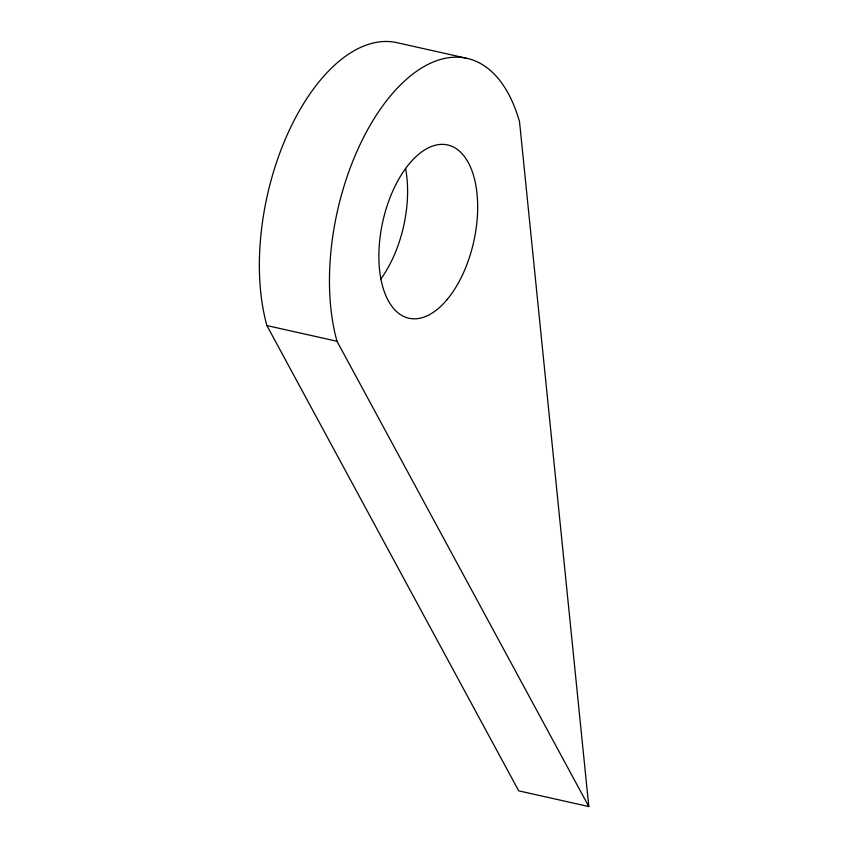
<?xml version="1.0" encoding="UTF-8"?>
<svg xmlns="http://www.w3.org/2000/svg" width="849" height="849" viewBox="0 0 849 849"><rect width="100%" height="100%" fill="white"/><g stroke="black" fill="none" stroke-linecap="round" stroke-linejoin="round"><path stroke-width="1.27" d="M466.037 58.146L395.942 42.45A177.537 93.146 -77.4 0 0 288.257 132.54A177.537 93.146 -77.4 0 0 266.904 325.57L518.707 790.854L588.803 806.55L519.556 121.959A177.537 93.146 -77.4 0 0 390.402 95.948A177.537 93.146 -77.4 0 0 337 341.266L588.803 806.55M266.904 325.57L337 341.266M405.557 168.463A88.763 46.568 -77.4 0 1 380.776 279.056M447.211 299.442A88.763 46.568 -77.4 0 0 458.333 150.209A88.763 46.568 -77.4 0 0 379.28 245.181A88.763 46.568 -77.4 0 0 447.211 299.442"/></g></svg>
